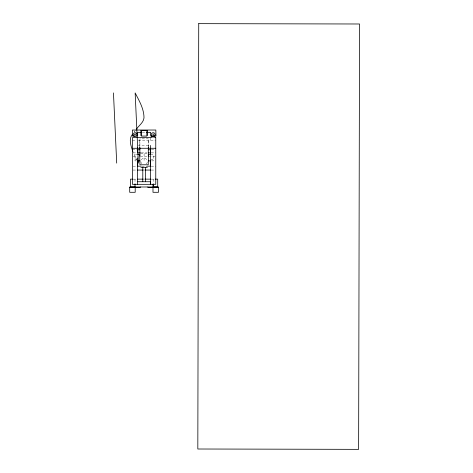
<?xml version="1.0" encoding="UTF-8"?>
<svg xmlns="http://www.w3.org/2000/svg" width="473" height="473" viewBox="0 0 473 473"><rect width="100%" height="100%" fill="white"/><g stroke="black" fill="none" stroke-linecap="round" stroke-linejoin="round"><path stroke-width="0.35" stroke-dasharray="2.37 1.77" d="M136.378 160.891L135.012 160.891L135.012 154.405L137.608 154.405M150.574 147.452L150.574 145.418L138.329 145.418M150.574 140.233L150.574 137.637M153.92 134.84L153.855 134.261L153.944 134.557M135.917 134.699L135.893 134.846A0.78 0.78 0 0 0 135.84 134.279L135.887 134.852L135.893 134.415M134.539 134.137L134.397 134.415L134.539 134.137A0.78 0.78 0 0 0 134.923 135.379L134.397 134.846M135.201 130.483L134.415 131.719L135.065 130.897M153.092 133.859L152.472 134.285A0.78 0.78 0 0 1 153.944 134.704L153.518 133.936L153.766 134.131M135.071 133.859L134.793 133.936A0.78 0.78 0 0 1 135.361 133.883L135.213 133.859M135.497 135.325L135.213 135.408A0.78 0.78 0 0 0 135.497 135.325L135.361 135.379M153.098 135.408L153.666 135.231A0.78 0.78 0 0 1 153.388 135.379L153.672 135.225L152.578 135.136A0.78 0.78 0 0 0 153.098 135.408L152.572 135.13L152.962 135.379M142.29 132.363L146.062 132.363M132.422 140.233L136.313 140.233M138.323 140.233L155.765 140.233M132.422 149.781L136.815 149.781M151.366 149.781L155.032 149.781M133.067 152.88L136.798 152.88M141.173 152.88L147.008 152.88M151.224 152.88L155.765 152.88M140.534 153.808L146.937 153.808M150.574 154.405L153.169 154.405L153.169 160.891L151.124 160.891M133.067 156.77L137.608 156.77M140.446 156.77L155.114 156.77M135.012 159.596L137.608 159.596M150.574 159.596L153.169 159.596M133.067 166.171L136.798 166.171M141.906 166.171L146.973 166.171M151.224 166.171L155.765 166.171M133.067 170.061L136.798 170.061M151.224 170.061L155.114 170.061M133.067 179.137L136.313 179.137M151.224 179.137L154.464 179.137M136.691 159.874L132.978 151.715M153.914 134.403L153.944 134.704M153.169 179.137L153.169 184.322M150.574 145.418L150.574 147.558M148.433 140.233L148.433 147.576M148.303 147.493L148.244 138.843L139.937 138.843L139.878 147.493M144.094 153.808L144.094 161.464M139.748 140.233L139.748 147.576M135.012 179.137L135.012 184.322M147.245 162.227A3.24 3.24 0 0 1 146.328 163.812M141.746 163.705A3.24 3.24 0 0 1 142.503 158.638A3.24 3.24 0 0 1 147.221 160.625"/><path stroke-width="0.71" d="M137.673 135.993L137.673 132.363L141.232 132.363M150.574 152.88L150.574 149.486M153.169 184.387L153.169 186.918L157.71 186.918L157.71 179.137L155.114 179.137M148.303 160.459L148.244 164.781L139.937 164.781L139.878 160.459M132.493 134.196C128.414 139.05 130.95 145.921 132.765 151.177M136.366 129.271C138.826 125.457 143.455 122.726 143.993 117.937C144.076 108.879 139.133 100.731 135.148 92.909L138.388 163.114L137.282 161.021M146.63 132.363L150.639 132.363L150.639 135.993L155.96 135.993L155.83 130.028L132.357 130.028L132.357 135.993L134.35 135.993M132.422 148.274L155.765 148.274M137.548 149.781L139.748 149.781L139.748 147.576M150.633 149.781L148.433 149.781L148.433 147.576M137.525 152.88L140.487 152.88M148.416 152.88L150.656 152.88M137.608 154.405L139.783 154.405L139.783 160.891L137.744 160.891M150.574 154.405L148.398 154.405L148.398 160.891L150.444 160.891M137.525 166.171L141.208 166.171M146.973 166.171L150.656 166.171M140.848 167.377L147.334 167.377M137.525 170.061L143.372 170.061M144.815 170.061L150.656 170.061M132.422 179.137L130.477 179.137L130.477 186.918L135.012 186.918M137.608 179.137L143.372 179.137M144.815 179.137L150.574 179.137M137.608 181.733L150.574 181.733L150.574 184.322L150.574 147.493M129.697 187.373L140.333 187.373L140.333 186.983M158.485 187.373L147.854 187.373L147.854 186.983M113.461 92.909L116.701 163.114M153.169 184.322L153.169 186.983M152.986 187.373L152.986 192.298L158.473 192.298L158.485 186.983L129.697 186.983L129.708 192.298L135.195 192.298L135.195 187.373M150.491 160.371L150.491 166.206M148.303 147.493L148.303 156.137M147.334 135.603L147.334 130.418L140.848 130.418L140.848 135.603M145.388 167.377L145.388 181.733M142.793 167.377L142.793 181.733M139.878 147.493L139.878 156.137M137.69 160.371L137.69 166.206M137.608 147.493L137.608 152.88M137.608 157.84L137.608 184.322M135.012 184.322L135.012 186.983M146.837 130.583L146.837 136.07L141.356 136.07L141.356 130.583L146.837 130.583M155.138 137.04L155.138 137.637L155.765 137.637L155.765 184.322L132.422 184.322L132.422 137.637L151.224 137.637L151.224 137.04L155.138 137.04M198.731 23.65L197.82 449.007L358.629 449.35L359.539 23.993L198.731 23.65M151.999 136.183A1.945 1.945 0 0 0 155.103 134.87A1.945 1.945 0 0 0 152.407 132.842A1.945 1.945 0 0 0 151.999 136.183M133.764 136.005A1.945 1.945 0 0 0 137.022 135.136A1.945 1.945 0 0 0 134.645 132.753A1.945 1.945 0 0 0 133.764 136.005"/></g></svg>
